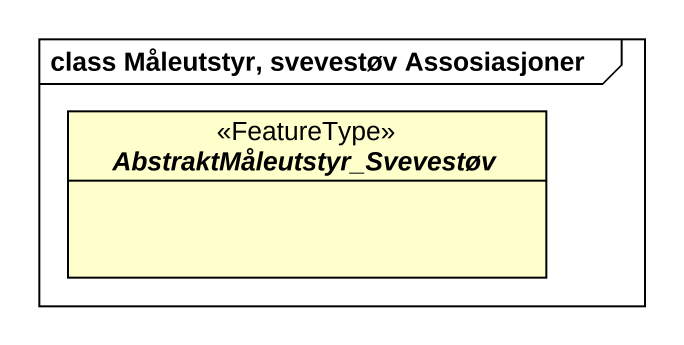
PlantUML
@startuml
mainframe class Måleutstyr, svevestøv Assosiasjoner
hide circle
hide empty members
abstract class AbstraktMåleutstyr_Svevestøv <<FeatureType>>
@enduml
